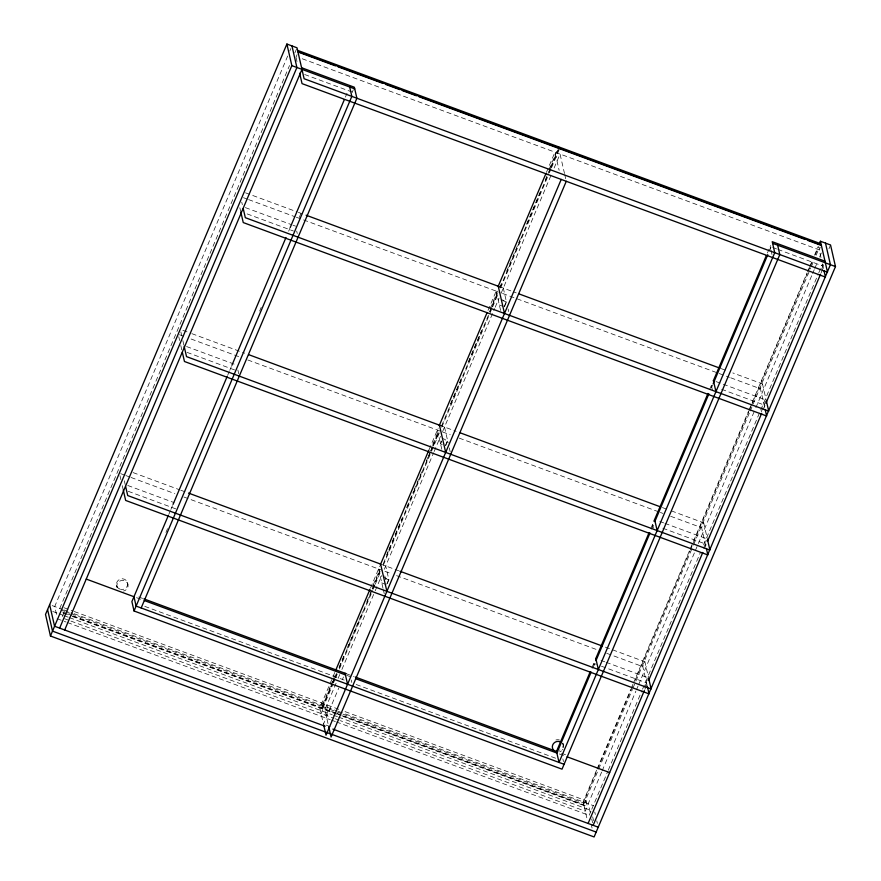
<?xml version="1.0" encoding="UTF-8"?>
<svg xmlns="http://www.w3.org/2000/svg" width="881" height="881" viewBox="0 0 881 881"><rect width="100%" height="100%" fill="white"/><g stroke="black" fill="none" stroke-linecap="round" stroke-linejoin="round"><path stroke-width="0.66" stroke-dasharray="4.41 3.3" d="M287.68 56.043L54.699 606.546L57.023 616.7M289.816 50.988L290.895 48.455M59.765 608.419L289.519 65.513M294.882 52.849L296.49 49.061M296.027 57.144L297.095 54.611M62.419 616.524L63.961 612.868M168.756 514.504L170.363 510.716M170.892 509.449L172.5 505.65M227.628 375.383L229.236 371.584M229.776 370.317L231.384 366.529M288.66 231.185L290.256 227.397M345.396 97.119L347.004 93.32M165.947 532.443L167.544 528.644M259.62 311.103L261.228 307.304M299.232 217.508L300.828 213.709M352.224 92.285L353.292 89.763M334.78 672.467L319.781 707.917L323.503 724.138L338.733 688.138M370.56 587.946L379.788 566.131M429.08 449.662L438.187 428.144M488.008 310.409L496.576 290.157M546.407 172.423L554.975 152.171L559.138 170.341M72.947 615.863L322.215 707.994L321.84 706.353L330.419 686.101M330.948 684.834L332.555 681.035M333.095 679.769L335.771 673.447M373.269 584.83L379.7 569.644M432.736 444.321L438.088 431.668M490.056 308.879L497.556 291.159M548.984 169.637L557.563 149.385M335.65 712.96L322.798 708.214L322.424 706.573L332.06 683.788M332.6 682.522L336.344 673.657M339.031 667.324L344.383 654.671M347.059 648.339L362.598 611.634M366.881 601.503L371.705 590.105M372.245 588.849L379.744 571.119M386.704 554.667L388.312 550.867M388.851 549.601L391.527 543.269M392.067 542.002L402.243 517.962M406.526 507.83L409.202 501.498M409.742 500.232L413.497 491.378M414.026 490.111L422.065 471.115M426.349 460.994L427.957 457.195M428.496 455.929L430.104 452.129M430.633 450.863L432.241 447.063M432.78 445.808L438.672 431.877M450.455 404.027L461.71 377.442M468.13 362.256L470.817 355.924M471.346 354.658L481.533 330.606M489.561 311.621L497.6 292.635M499.747 287.569L501.355 283.77M506.707 271.117L521.167 236.934M526.53 224.281L541.529 188.831M545.284 179.977L547.96 173.645M548.489 172.379L550.096 168.579M550.636 167.313L558.136 149.594M322.215 707.994L332.401 683.942M332.93 682.676L334.538 678.877M335.077 677.621L336.685 673.822M339.361 667.49L372.035 590.27M372.575 589.004L380.074 571.284M383.29 563.686L430.435 452.294M430.974 451.028L432.571 447.229M433.111 445.962L439.002 432.042M441.678 425.71L489.362 313.052M489.902 311.786L491.51 307.987M492.039 306.72L497.93 292.8M500.078 287.735L548.29 173.81M548.83 172.544L550.438 168.745M550.966 167.478L558.466 149.759M322.798 708.214L332.974 684.163M333.514 682.896L335.121 679.097M335.65 677.83L337.258 674.031M339.405 668.965L372.619 590.49M373.159 589.224L374.766 585.425M375.295 584.158L380.658 571.494M383.334 565.173L431.007 452.504M431.547 451.237L439.586 432.252M441.722 427.186L492.083 308.196M492.622 306.929L497.974 294.276M500.65 287.944L548.874 174.02M549.403 172.753L551.01 168.954M551.55 167.687L559.578 148.702M321.069 713.544L323.14 708.665L321.851 703.027M336.09 683.204L324.847 709.789L328.261 724.689M338.15 678.348L339.758 674.549M341.894 669.494L374.667 592.054M375.207 590.788L381.638 575.59M384.314 569.269L433.606 452.801M434.135 451.535L440.566 436.348M442.714 431.283L494.682 308.482M495.21 307.216L499.098 298.031M501.102 293.296L552.013 173.017M554.149 167.963L560.041 154.043L564.501 173.502M440.434 443.385L441.469 440.94M441.601 441.502L440.566 443.947L444.365 445.346M326.135 715.416L328.195 710.527L326.906 704.899M342.412 679.449L343.469 676.96M386.704 584.191L388.763 579.313L383.709 577.44M445.5 445.257L447.559 440.379L442.504 438.507M504.295 306.324L506.366 301.434L501.3 299.573M387.343 583.53L388.895 579.874L385.713 565.965M445.621 445.819L447.691 440.94L445.158 440.004M504.428 306.885L506.487 302.007L503.304 288.098M591.834 667.919L594.785 660.926M650.707 528.787L653.383 522.466M709.59 389.655L711.727 384.601M767.406 253.056L770.611 245.469M592.737 668.294L594.884 663.239M651.621 529.162L654.297 522.84M711.573 387.508L712.641 384.975M769.377 250.909L770.985 247.109M596.558 770.236L583.167 801.875L587.528 820.905M597.098 768.97L630.84 689.239M631.369 687.973L632.976 684.185M633.516 682.918L748.663 410.832M749.191 409.566L807.04 272.89M807.569 271.623L809.176 267.824M809.716 266.558L812.392 260.236M814.54 255.171L818.284 246.317M336.927 713.434L583.629 804.617L583.255 802.976L597.186 770.071M597.725 768.805L633.076 685.253M635.223 680.187L689.867 551.077M690.396 549.81L748.795 411.834M749.324 410.568L750.931 406.769M751.471 405.502L807.723 272.581M808.262 271.315L809.859 267.527M810.399 266.26L813.075 259.928M815.222 254.862L818.438 247.264M583.629 804.617L598.1 770.446M598.628 769.179L632.382 689.427M632.921 688.16L692.918 546.385M693.457 545.119L749.709 412.209M750.238 410.942L810.773 267.901M811.313 266.635L813.989 260.302M816.136 255.237L819.352 247.649M345.011 711.595L586.085 800.697L584.015 805.575L342.94 716.473M646.973 684.812L642.811 666.642L644.881 661.763L603.628 646.511M705.769 545.879L701.617 527.708L703.677 522.829L668.877 509.956M764.576 406.934L760.413 388.774L762.472 383.896L732.827 372.927M820.993 257.626L819.209 249.841L820.244 247.396M601.624 772.108L588.233 803.747L590.259 812.623M602.152 770.842L635.895 691.111M636.434 689.845L638.042 686.057M638.571 684.79L694.812 551.902M695.34 550.636L755.325 408.905M755.865 407.639L812.095 274.762M812.634 273.495L814.242 269.696M814.782 268.43L817.458 262.109M819.594 257.043L821.742 251.977M586.085 800.697L587.374 806.324L585.303 811.203L340.363 720.669M591.746 809.276L607.747 771.448M608.286 770.181L642.029 690.451M642.557 689.184L700.406 552.508M703.622 544.921L818.229 274.101M818.768 272.835L822.513 263.97M828.944 248.783L830.552 244.995M644.606 687.422L648.603 677.985L644.881 661.763M703.49 548.29L706.881 540.273M761.294 411.691L765.677 401.34M821.786 268.771L823.922 263.716M644.881 689.305L647.656 682.742M704.393 548.676L707.069 542.344M763.243 409.621L765.413 404.478M821.081 272.945L823.768 266.624M302.249 58.763L819.209 249.841M304.672 74.511L352.301 92.109M772.725 247.506L776.59 248.938M777.879 249.411L822.931 266.062M245.513 192.818L297.084 211.869M298.373 212.354L304.815 214.733M499.483 286.688L516.244 292.877M721.22 368.643L727.673 371.022M243.453 197.696L247.319 199.128M248.607 199.602L295.014 216.759M296.313 217.233L499.979 292.514M502.577 293.472L717.872 373.048M719.16 373.522L729.468 377.332M730.756 377.817L760.413 388.774M502.699 300.597L506.487 302.007M245.359 207.608L291.699 224.732M292.988 225.217L295.564 226.164M716 381.561L764.906 399.644M499.362 305.013L503.161 306.412M247.154 213.918L293.494 231.042M721.649 389.303L764.124 404.996M182.852 330.32L190.582 333.183M191.871 333.657L244.731 353.193M439.443 425.16L456.16 431.338M662.424 507.577L667.578 509.482M179.493 334.725L185.946 337.104M191.1 339.009L238.795 356.64M247.825 359.977L441.205 431.459M442.493 431.932L450.224 434.785M459.243 438.121L659.076 511.982M660.365 512.456L662.941 513.414M670.672 516.277L701.617 527.708M186.563 346.541L235.48 364.624M659.77 521.453L663.635 522.874M664.924 523.358L706.11 538.577M187.069 352.378L234.698 369.976M662.853 528.237L705.329 543.929M133.075 472.59L179.493 489.748M180.781 490.221L187.224 492.6M380.647 564.093L398.653 570.745M120.697 473.659L124.562 475.09M125.851 475.564L129.727 476.995M131.016 477.469L174.845 493.668M183.865 497.005L382.376 570.381M384.975 571.34L391.428 573.729M396.582 575.634L597.692 649.969M606.723 653.306L642.811 666.642M385.096 578.465L388.895 579.874M127.767 485.486L174.108 502.611M600.974 660.387L604.829 661.818M606.117 662.292L647.315 677.511M381.77 582.881L385.559 584.29M128.274 491.312L175.903 508.921M596.327 664.318L593.761 663.36L594.323 665.816M601.481 666.223L646.533 682.874M138.724 596.977L142.59 598.408M346.288 673.701L354.019 676.553M561.571 753.277L565.514 754.731M136.522 597.67L141.698 599.576M346.662 675.342L353.105 677.72M559.369 753.96L564.6 755.898M144.781 606.37L344.592 680.22M356.199 684.504L556.01 758.365M63.972 607.714L72.991 611.051M74.279 611.524L339.846 709.69M52.177 605.61L62.529 609.432M63.817 609.905L72.826 613.242M74.114 613.716L336.927 710.857M338.216 711.33L593.287 805.619M61.009 609.949L64.864 611.37M66.141 611.843L70.006 613.275M71.284 613.749L321.84 706.353M322.424 706.573L341.696 713.687M342.984 714.172L583.255 802.976M62.672 612.064L66.527 613.484M67.804 613.958L71.658 615.39M72.991 616.204L335.98 713.412M337.269 713.885L341.134 715.317M342.434 715.79L587.374 806.324M63.19 613.077L70.921 615.929M72.209 616.403L337.786 714.568M52.728 611.458L57.882 613.363M59.17 613.837L63.036 615.268M64.324 615.742L68.189 617.174M69.478 617.647L332.28 714.788M333.569 715.262L337.434 716.693M338.722 717.167L591.228 810.498L589.158 815.377L336.663 722.046M64.478 618.704L69.632 620.609M70.921 621.083L333.921 718.29M335.209 718.764L339.075 720.195M57.1 618.715L66.119 622.052M67.408 622.526L330.221 719.667M331.509 720.14L335.375 721.572M326.036 725.074L332.478 727.453M822.48 264.113L823.669 269.3M770.148 246.559L770.71 249.004M770.996 250.226L772.119 255.127M762.472 383.896L766.195 400.117M711.352 385.493L713.037 392.838M703.677 522.829L707.399 539.051M652.557 524.426L653.394 528.104M564.798 174.801L565.679 178.7M508.095 309.022L508.678 311.555M496.179 291.104L500.683 310.773M594.741 811.963L595.325 814.496M596.778 820.839L597.362 823.383M592.682 816.841L593.552 820.652M591.713 818.978L592.594 822.777M591.195 824.264L592.065 828.063M563.047 743.707L563.422 745.348M562.86 758.926L563.477 761.613M444.509 427.032L448.143 442.901M449.299 447.955L450.169 451.755M437.383 430.038L441.888 449.706M296.104 57.672L296.996 61.571M384.799 575.91L385.669 579.698M378.588 568.983L383.081 588.64M383.378 589.907L384.248 593.695M296.688 231.064L297.249 233.509M241.746 202.112L242.341 204.7M351.222 680.011L351.783 682.456M239.863 207.795L240.722 211.539M237.881 369.998L238.729 373.676M180.869 331.961L181.761 335.859M182.852 340.606L183.986 345.594M178.777 336.74L179.636 340.484M180.781 345.484L181.927 350.473M124.331 480.784L125.19 484.528M119.981 475.685L120.895 479.671M122.272 485.662L123.131 489.407M127.547 582.737L127.932 584.378A5.638 5.363 -12.9 0 1 123.461 591.063M116.622 585.546L117.008 587.187M117.217 587.825A5.638 5.363 -12.9 0 1 120.785 580.678A5.638 5.363 -12.9 0 1 127.932 584.389M120.29 589.279A5.638 5.363 -12.9 0 1 118.197 580.337A5.638 5.363 -12.9 0 1 127.492 582.528A5.638 5.363 -12.9 0 1 120.972 589.433M562.552 743.531A5.638 5.363 -12.9 0 1 563.4 748.024M562.86 749.291A5.638 5.363 -12.9 0 1 562.474 749.863M561.494 750.865A5.638 5.363 -12.9 0 1 559.644 751.845M562.838 743.068A5.638 5.363 -12.9 0 1 560.547 749.621M559.92 749.951A5.638 5.363 -12.9 0 1 559.259 750.205M555.911 740.007A5.638 5.363 -12.9 0 1 559.38 739.974"/><path stroke-width="1.32" d="M820.431 241.251L827.512 272.207L304.11 78.739L297.018 47.794L286.898 44.05L45.515 614.431L50.448 636.005L594.102 836.95L835.485 266.569L830.552 244.995L820.431 241.251L819.352 243.784M50.448 636.005L291.842 65.623L286.898 44.05M59.644 628.12L296.897 67.496L291.963 45.922M64.698 629.992L301.963 69.368M168.216 515.77L131.897 601.602L134.044 610.985L562.023 769.168L779.806 254.565L777.659 245.193M173.039 504.395L227.1 376.639M231.912 365.263L285.984 237.518M290.256 227.397L344.328 99.652M134.044 610.985L351.827 96.381L349.68 86.999M141.169 607.967L356.882 98.254L354.36 87.23L301.588 67.727M335.76 670.155L370.02 589.213M380.328 564.864L428.816 450.279M439.256 425.611L487.083 312.612M498.183 286.358L545.879 173.667M561.219 179.416L326.025 735.161L323.646 724.777M566.274 181.288L331.08 737.034L328.712 726.649M590.226 671.718L556.506 751.394L559.028 762.417L774.74 252.693L772.219 241.68L824.99 261.183M595.578 659.065L649.11 532.587M653.922 521.2L707.983 393.455M713.335 380.801L766.327 255.589M591.14 672.093L556.88 753.035L355.682 678.678M595.952 660.706L650.013 532.961M654.836 521.574L708.897 393.829M713.181 383.709L767.78 254.697M588.112 823.449L644.341 690.572M648.625 680.44L702.785 552.464M707.542 541.242L761.669 413.332M765.919 403.3L820.552 274.211M593.166 825.321L830.431 264.696L825.486 243.123M297.789 50.437L558.631 146.852L559.006 148.493L418.949 96.723M297.866 51.494L821.279 244.951M298.174 52.078L335.43 65.855M338.007 66.802L382.971 83.42M385.548 84.378L399.677 89.598M402.243 90.545L416.383 95.776M805.003 239.412L559.578 148.702L559.204 147.061L820.046 243.475L820.42 245.116L807.569 240.359M291.842 65.623L354.735 88.871M772.593 243.321L835.485 266.569M306.114 215.206L499.483 286.688M518.821 293.836L719.931 368.17M248.596 354.625L440.687 425.622M460.025 432.769L659.847 506.63M188.512 493.085L380.603 564.082L386.891 591.349M399.941 571.229L602.34 646.037M143.878 598.882L346.288 673.701M355.307 677.037L557.706 751.845M86.25 579.081L133.945 596.712L136.103 606.095L564.082 764.29M144.264 600.523L345.374 674.857M567.111 756.823L609.652 772.549M325.122 726.241L54.578 626.248L49.644 604.674M332.853 729.094L598.232 827.193M596.162 832.071L52.519 631.126L47.574 609.553M823.966 270.599L825.453 277.086L302.04 83.629L299.672 73.244M766.338 400.756L768.717 411.141L245.314 217.684L243.233 208.599M765.171 409.533L766.657 416.019L243.244 222.563L240.865 212.178M713.423 380.614L715.945 391.638M707.542 539.69L709.921 550.074L186.519 356.618L184.14 346.233M706.364 548.467L707.85 554.953L184.448 361.496L182.367 352.411M654.627 519.548L657.149 530.571M648.746 678.634L651.125 689.008L127.712 495.551L125.631 486.466M647.271 686.101L649.055 693.887L125.653 500.43L123.274 490.056M595.82 658.481L598.342 669.505M498.25 286.226L504.483 313.471M439.443 425.16L445.687 452.405M345.044 673.238L347.566 684.262M556.164 751.889A5.638 5.363 -12.9 0 1 555.515 751.647M554.336 750.931A5.638 5.363 -12.9 0 1 553.444 743.641A5.638 5.363 -12.9 0 1 561.021 742.176"/></g></svg>
